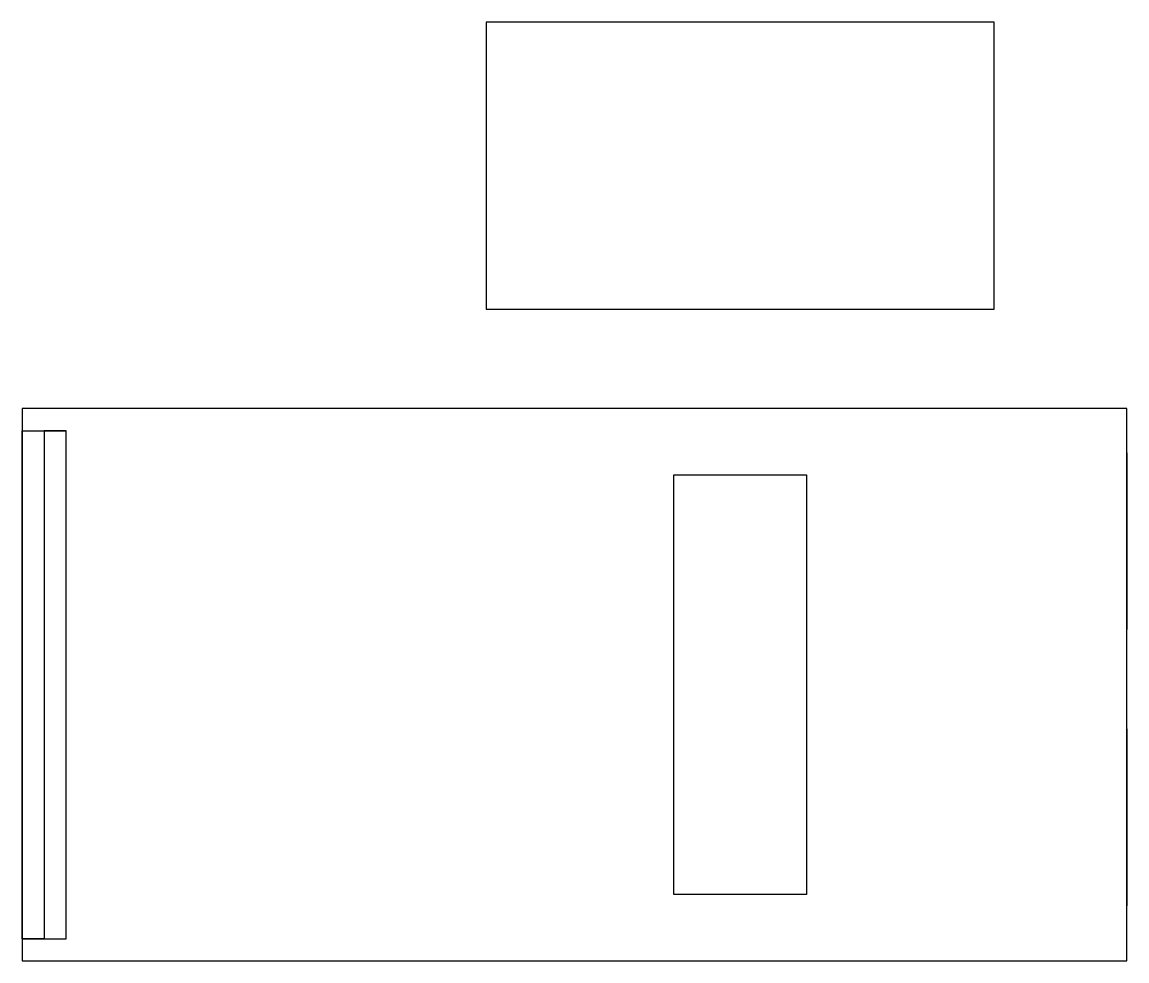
# Model space of a CAD drawing. Header units: millimetres. Extents: x 3200 to 3300, y 1450 to 1535.
import ezdxf

# ---------------------------------------------------------------- set-up
doc = ezdxf.new("R2010")
doc.units = ezdxf.units.MM

msp = doc.modelspace()

# ---------------------------------------------------------------- linework, layer by layer
at = {"extrusion": (-1, 0, 0)}
for p, q in [((3200, 1498, 2), (3202, 1498, 2)), ((3200, 1498, 28), (3202, 1498, 28)), ((3202, 1498, 2), (3202, 1452, 2)), ((3204, 1498, 2), (3202, 1498, 2)), ((3202, 1498, 28), (3202, 1452, 28)), ((3204, 1498, 28), (3202, 1498, 28)), ((3202, 1498, 28), (3204, 1498, 28)), ((3204, 1452, 2), (3204, 1498, 2)), ((3204, 1452, 28), (3204, 1498, 28)), ((3202, 1452, 28), (3200, 1452, 28)), ((3200, 1452, 28), (3204, 1452, 28)), ((3202, 1452, 2), (3204, 1452, 2))]:
    msp.add_line(p, q, dxfattribs=at)
for points in [[(3288, 1509), (3288, 1535), (3242, 1535), (3242, 1509)], [(3200, 1450), (3300, 1450), (3300, 1500), (3200, 1500)]]:
    msp.add_lwpolyline(points, close=True)
at = {"extrusion": (-1, 0, 0), "elevation": -3200}
msp.add_lwpolyline([(-1498, 28), (-1452, 28), (-1452, 2), (-1498, 2)], close=True, dxfattribs=at)
at = {"elevation": 30}
msp.add_lwpolyline([(3271, 1456), (3259, 1456), (3259, 1494), (3271, 1494)], close=True, dxfattribs=at)
at = {"extrusion": (1, 0, 0)}
for centre in [(1488, 16, 3300), (1463, 16, 3300)]:
    msp.add_circle(centre, 8, dxfattribs=at)

doc.saveas('drawing.dxf')
